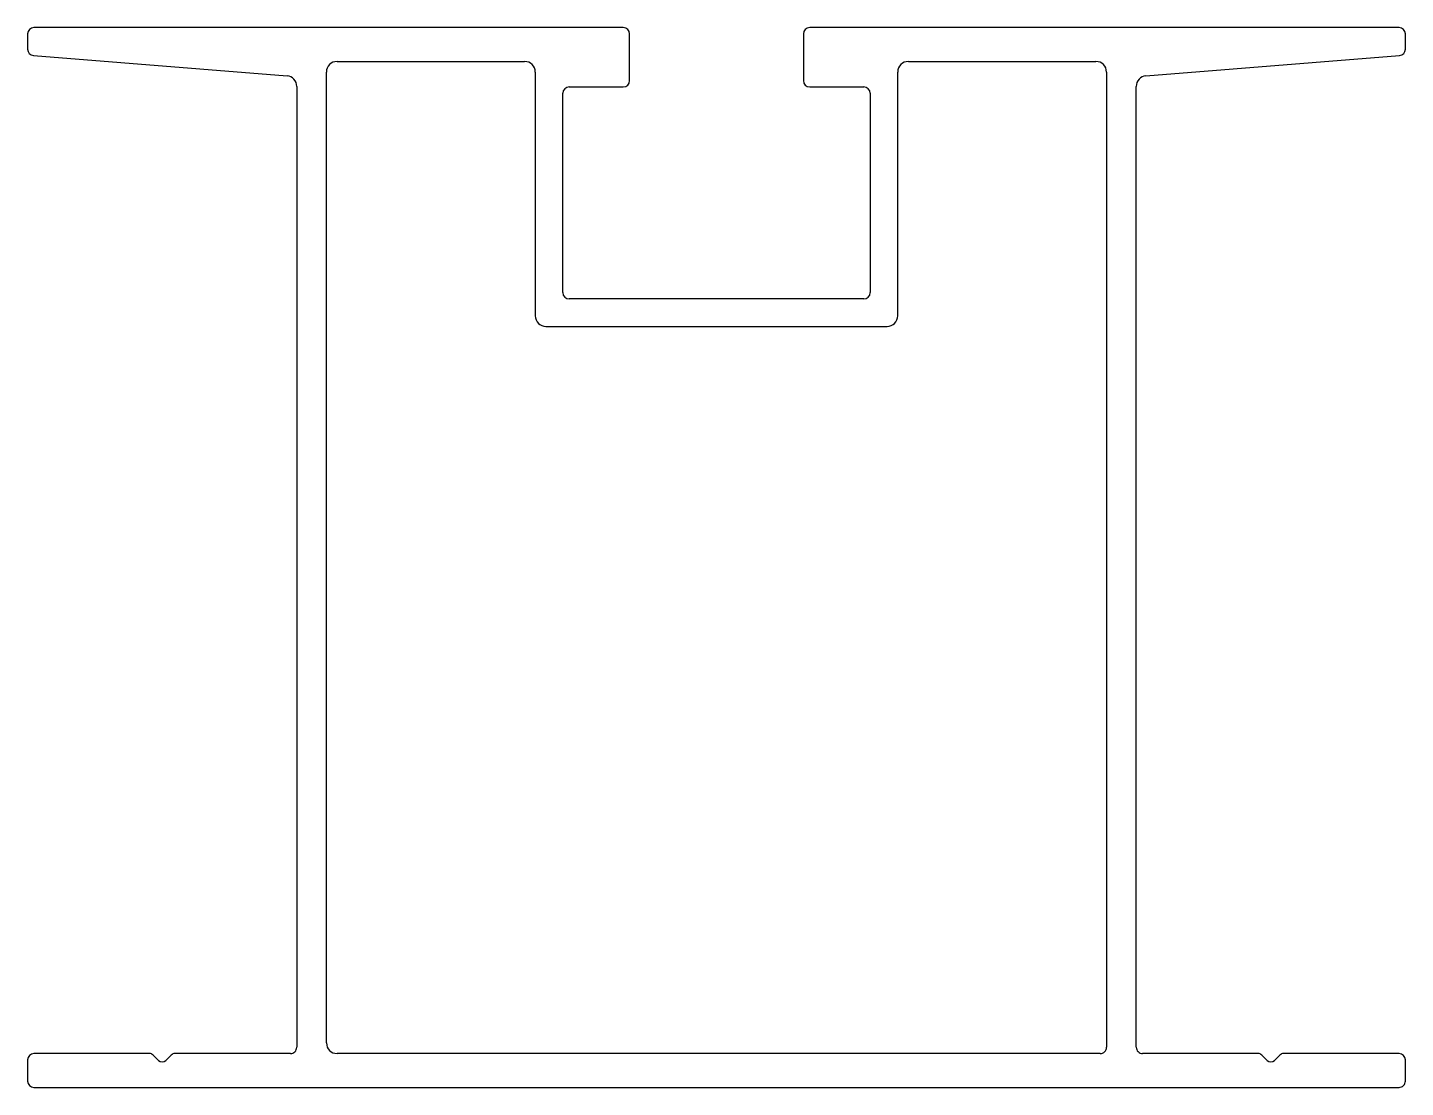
# Model space of a CAD drawing. Extents: x 1.5 to 66.5, y 1.8 to 51.8.
import ezdxf

# ---------------------------------------------------------------- set-up
doc = ezdxf.new("R2010")
doc.units = 0
doc.layers.get('0').update_dxf_attribs({"linetype": 'CONTINUOUS'})

msp = doc.modelspace()

# ---------------------------------------------------------------- linework, layer by layer
for p, q in [((1.512, 51.463), (1.512, 50.74)), ((29.612, 51.763), (1.812, 51.763)), ((29.912, 49.263), (29.912, 51.463)), ((38.112, 51.463), (38.112, 49.263)), ((66.212, 51.763), (38.412, 51.763)), ((66.512, 50.74), (66.512, 51.463)), ((1.788, 50.441), (13.752, 49.484)), ((16.112, 50.163), (24.962, 50.163)), ((43.062, 50.163), (51.912, 50.163)), ((54.272, 49.484), (66.236, 50.441)), ((15.612, 3.863), (15.612, 49.663)), ((25.462, 49.663), (25.462, 38.163)), ((42.562, 38.163), (42.562, 49.663)), ((52.412, 49.663), (52.412, 3.663)), ((14.212, 48.985), (14.212, 3.662)), ((27.062, 48.963), (29.612, 48.963)), ((38.412, 48.963), (40.962, 48.963)), ((53.812, 3.663), (53.812, 48.985)), ((26.762, 42.103), (26.762, 48.663)), ((41.262, 48.663), (41.262, 42.103)), ((26.762, 39.263), (26.762, 42.103)), ((41.262, 42.103), (41.262, 39.263)), ((40.962, 38.963), (27.062, 38.963)), ((25.962, 37.663), (42.062, 37.663)), ((7.258, 3.363), (1.812, 3.363)), ((7.685, 3.04), (7.435, 3.29)), ((8.289, 3.29), (8.039, 3.04)), ((13.912, 3.363), (8.466, 3.363)), ((44.512, 3.363), (16.112, 3.363)), ((52.112, 3.363), (44.512, 3.363)), ((59.558, 3.363), (54.112, 3.363)), ((59.985, 3.04), (59.735, 3.29)), ((60.589, 3.29), (60.339, 3.04)), ((66.212, 3.363), (60.766, 3.363)), ((1.512, 3.063), (1.512, 2.063)), ((66.512, 2.063), (66.512, 3.063)), ((1.812, 1.763), (66.212, 1.763))]:
    msp.add_line(p, q)
for centre, radius, start, end in [((1.812, 51.463), 0.3, 90, 180), ((29.612, 51.463), 0.3, 0, 90), ((38.412, 51.463), 0.3, 90, 180), ((66.212, 51.463), 0.3, 0, 90), ((1.812, 50.74), 0.3, 180.00001, 265.42608), ((66.212, 50.74), 0.3, 274.57392, 360), ((16.112, 49.663), 0.5, 90, 180.00001), ((24.962, 49.663), 0.5, 0.00005, 89.99997), ((43.062, 49.663), 0.5, 90.00002, 179.99995), ((51.912, 49.663), 0.5, 0, 90), ((13.712, 48.985), 0.5, 0.00002, 85.42608), ((54.312, 48.985), 0.5, 94.57392, 179.99998), ((27.062, 48.663), 0.3, 90.00027, 180.00008), ((29.612, 49.263), 0.3, 270.00027, 360), ((38.412, 49.263), 0.3, 180, 269.99973), ((40.962, 48.663), 0.3, 359.99992, 89.99973), ((27.062, 39.263), 0.3, 180.00008, 270), ((40.962, 39.263), 0.3, 270, 359.99992), ((25.962, 38.163), 0.5, 180.00005, 270), ((42.062, 38.163), 0.5, 270, 359.99995), ((1.812, 3.063), 0.3, 90, 180), ((7.258, 3.113), 0.25, 45, 90), ((8.466, 3.113), 0.25, 90, 135), ((13.913, 3.662), 0.299, 269.88343, 359.88344), ((16.112, 3.863), 0.5, 180, 270), ((52.112, 3.663), 0.3, 269.99998, 360), ((54.112, 3.663), 0.3, 179.99998, 269.99999), ((59.558, 3.113), 0.25, 45, 89.99999), ((60.766, 3.113), 0.25, 90, 135), ((66.212, 3.063), 0.3, 0, 90), ((7.862, 3.216), 0.25, 225, 315), ((60.162, 3.216), 0.25, 225, 315), ((1.812, 2.063), 0.3, 180, 270), ((66.212, 2.063), 0.3, 269.99999, 0)]:
    msp.add_arc(centre, radius, start, end)

doc.saveas('drawing.dxf')
